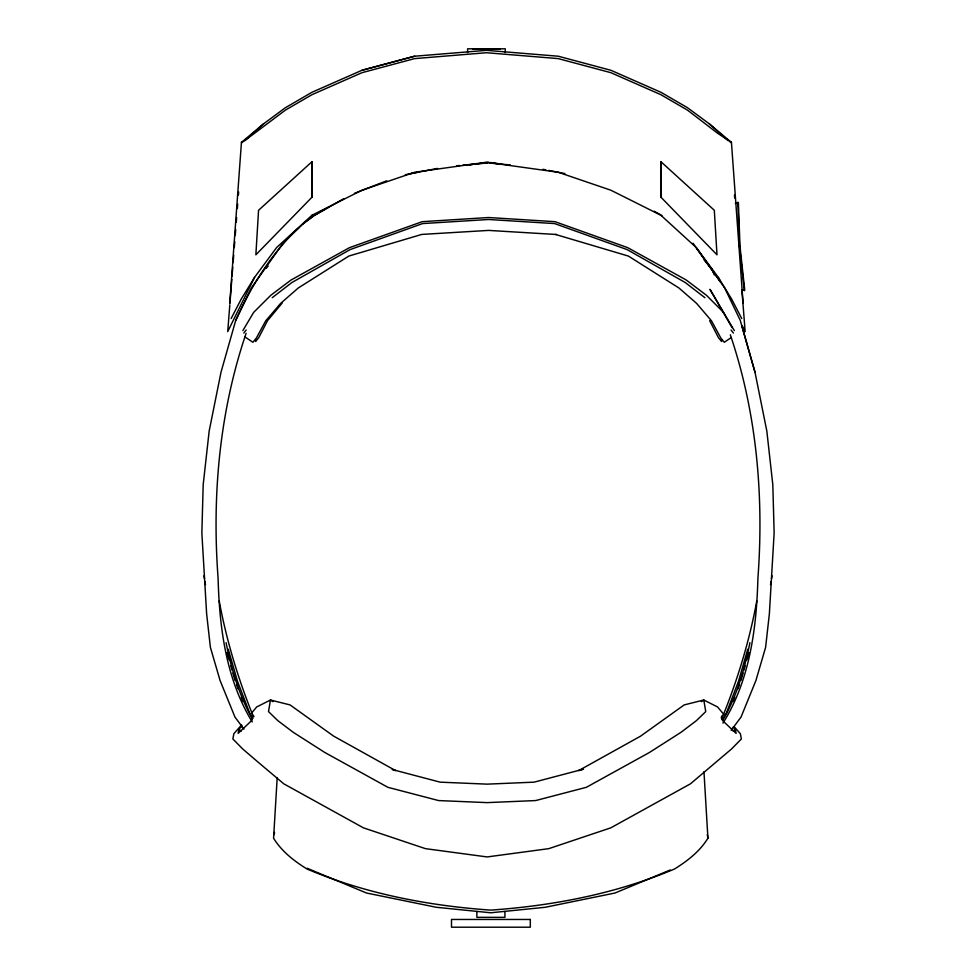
<?xml version="1.0" encoding="UTF-8"?>
<svg xmlns="http://www.w3.org/2000/svg" width="976" height="976" viewBox="0 0 976 976"><rect width="100%" height="100%" fill="white"/><g stroke="black" fill="none" stroke-linecap="round" stroke-linejoin="round"><path stroke-width="1.46" d="M311.954 197.225L311.905 161.735L311.954 197.225L255.871 254.809L258.555 210.279L311.954 161.735M660.959 197.225L660.959 161.735L714.31 210.279L716.994 254.809L660.959 197.225L660.911 161.735M255.627 339.794L255.566 341.478L258.713 337.745L267.546 320.64L282.149 303.072M731.17 730.292L741.052 717.055L755.924 680.504L765.599 647.393L769.369 613.806L774.139 532.981L772.809 484.682L766.831 431.05L754.997 372.222L741.919 326.179M277.184 777.738L273.573 838.213C281.674 851.389 294.008 860.954 306.976 868.994C365.268 893.601 427.83 905.704 490.757 910.12C553.685 905.704 616.246 893.601 674.538 868.994C687.494 860.954 699.841 851.389 707.929 838.213L703.964 771.687M226.078 642.647C231.166 668.792 239.388 695.668 252.369 719.019M229.775 303.231L241.438 142.411L263.618 123.793L285.334 107.75L311.905 92.305L361.95 70.296L414.605 56.218L486.438 50.337L558.272 56.218L610.939 70.296L660.984 92.305L687.555 107.75L709.235 123.793L731.439 142.411L743.09 303.231M229.824 304.756L227.725 331.572L254.504 277.44L276.525 247.648L311.954 215.269M229.933 303.268L231.824 279.197M232.056 276.184L232.764 267.156M233.118 262.642L233.715 255.114M234.301 247.587L234.765 241.584M235.24 235.57L235.716 229.567M236.302 222.052L236.656 217.55M237.363 208.535L237.705 204.033M238.412 195.017L238.656 192.016M274.244 834.602L274.524 832.369M756.778 600.96C749.69 639.622 738.222 677.588 723.655 714.09L721.154 717.897M770.503 584.6L771.016 581.684M771.528 578.768L772.028 575.84M242.146 726.071L238.961 729.035L238.132 733.391L251.771 720.471L252.747 716.225M343.759 198.689L314.016 215.672L303.902 223.162L283.87 242.036L251.357 287.871L235.716 320.421L221.003 372.222L209.169 431.05L203.191 484.682L201.861 532.981L206.631 613.806L210.401 647.393L220.076 680.504L234.948 717.055L243.927 729.084M747.738 649.223L738.6 681.041L726.315 713.188L722.142 719.519M740.991 680.357L743.102 673.05M743.944 670.122L745.2 665.742M746.884 659.886L748.982 652.578M246.098 333.365C219.393 411.97 211.914 495.82 218.099 578.341C219.405 627.678 226.029 679.15 252.223 721.923M733.098 701.378L734.708 697.181M737.905 688.812L739.503 684.615M235.716 320.421C251.052 286.395 271.352 253.431 298.729 227.835M231.129 318.542L241.218 299.095L254.541 277.44M722.789 720.288C736.575 696.766 744.578 669.219 749.922 642.647M722.948 723.192C749.897 680.26 756.546 628.141 757.901 578.341C764.013 496.333 756.79 412.97 730.329 334.817M242.865 330.583L253.626 312.418L270.828 295.252L290.994 280.051L349.42 247.697L422.193 221.674L488.598 217.526L555.002 221.674L627.788 247.697L686.116 279.929L706.368 295.216L723.558 312.418L734.33 330.583M243.817 333.084L246.159 330.022M266.216 268.339L268.168 266.009M241.572 724.948L233.874 733.72L232.861 738.978L242.768 749.019L258.664 762.634L283.809 783.838L363.414 827.831L425.426 848.644L487.122 856.94L548.817 848.644L610.83 827.831L690.435 783.838L731.488 749.019L741.382 738.978L740.369 733.72L734.574 727.205M251.015 713.712L256.688 706.966L270.45 700.012L290.055 704.916L333.67 736.148L395.573 770.589L393.169 769.857M733.244 731.28L735.282 729.035L733.171 727.059M303.024 223.785L313.833 215.647L329.363 206.802M242.536 142.447L241.438 142.411L244.805 140.581L263.642 123.793M272.243 297.68L291.97 282.467L350.091 249.6L422.571 223.577L488.598 219.49L554.636 223.577L627.117 249.6L685.176 282.479L704.904 297.704M244.805 140.581L285.37 110.142L311.954 94.696L361.986 72.688L414.629 58.609L486.438 52.728L558.235 58.609L610.891 72.688L660.911 94.696L687.494 110.142L717.421 133.114L731.439 142.411L730.341 142.447M701.341 701.671L703.794 700.012L717.567 706.966L724.18 714.835M731.39 337.501L724.265 342.271L720.776 337.94L711.492 320.823L696.559 303.341L678.942 287.993L628.398 256.078L555.417 234.423M311.917 215.269L361.974 190.222L414.629 172.264L486.438 162.236L558.235 172.264L610.891 190.222L660.911 215.269L696.352 247.648L718.36 277.44L720.373 281.503M670.219 869.982L615.002 893.016L545.194 907.29L490.757 912.78L436.321 907.29L366.512 893.016L307.135 868.25M354.434 193.358L386.728 180.792M361.95 70.296L414.617 56.218M405.235 174.728L437.516 168.421M411.03 173.582L418.362 172.154M469.578 164.932L472.506 164.529M476.898 163.919L488.598 162.297M456.744 165.761L459.72 165.493M462.697 165.212L488 162.919M735.318 203.374L737.905 203.203L739.503 246.55M741.638 290.055L744.237 289.896L744.298 290.75M472.591 48.91L500.273 48.91M556.491 234.496L488.598 230.409L421.778 234.423L348.798 256.078L298.241 288.005L280.661 303.365L265.716 320.836L256.42 337.94L252.93 342.271L244.622 336.708M489.488 163.053L510.326 164.944M490.062 162.504L498.846 163.712M542.888 169.287L545.816 169.861M548.756 170.434L564.897 173.582M392.218 769.515L440.127 782.154L487.122 784.143L534.116 782.154L583.489 769.137L578.67 770.589L640.585 736.148L684.188 704.916L703.794 700.012L705.746 711.602L696.437 720.63L681.089 732.256L649.43 752.484L586.356 787.315L535.641 800.564L487.122 802.626L438.614 800.564L387.887 787.315L324.813 752.484L293.166 732.256L277.806 720.63L268.51 711.602L270.45 700.012L272.914 701.671M654.225 211.243L661.984 215.672M709.247 123.793L728.059 140.581M238.961 729.035L241.011 731.28M704.184 260.067L712.016 269.339L714.273 274.915M731.036 330.022L733.391 333.084M720.349 281.844L692.984 243.231M696.535 248.063L724.631 287.871L740.284 320.421L754.997 372.222M254.016 716.628L252.345 714.09C237.79 677.588 226.31 639.622 219.222 600.96M253.028 718.251L249.685 713.188L237.4 681.041L228.262 649.223M718.324 277.44L731.646 299.095L741.736 318.542M723.558 312.418L709.955 289.335L732.073 327.631M709.637 320.64L718.495 337.745L721.63 341.478L721.581 339.794M742.468 326.167L745.152 331.572L741.87 289.726M236.497 684.615L238.095 688.812M241.292 697.181L242.902 701.378M227.018 652.578L229.116 659.886M230.8 665.742L232.056 670.122M232.898 673.05L235.009 680.357M721.496 716.225L722.472 720.471L736.111 733.391L735.282 729.035M707.271 834.602L707.929 838.213M203.972 575.84L204.472 578.768M204.984 581.684L205.497 584.6M739.491 246.513L744.237 289.896M734.452 195.017L734.684 198.018M738.393 202.764L740.015 246.501L744.773 290.262M505.263 52.558L505.263 48.8L467.614 48.8L467.614 52.558M504.934 911.499L504.934 917.342L476.874 917.342L476.874 911.499M530.31 919.453L451.498 919.453L451.498 927.2L530.31 927.2L530.31 919.453M737.905 203.203L737.844 202.349L737.905 203.203"/></g></svg>
